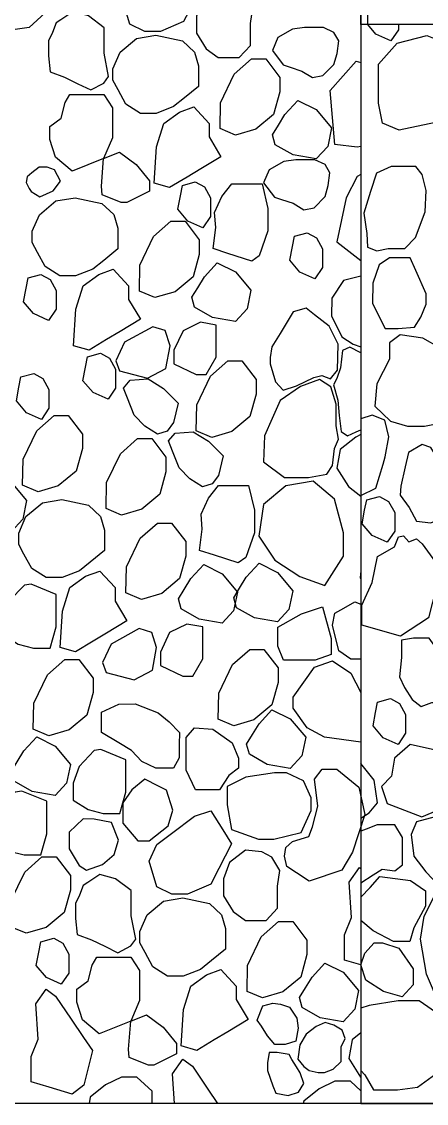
# Model space of a CAD drawing. Header units: millimetres. Extents: x -251401 to 377140, y -30451 to 275830.
# Drawn here: x 338474 to 339457, y -2940 to -313 of the extents above; entities that cross this region are included whole.
import ezdxf

# ---------------------------------------------------------------- set-up
doc = ezdxf.new("R2010")
doc.units = ezdxf.units.MM
for name, color, linetype in [('0-S3', 3, 'Continuous'), ('0-S8', 8, 'Continuous'), ('A-WALL', 4, 'Continuous')]:
    doc.layers.add(name, color=color, linetype=linetype)

# ---------------------------------------------------------------- blocks, each defined once
blk = doc.blocks.new('H24H24H24')
at = {"layer": '0-S8', "color": 8}
for points in [[(5042.7, 2605.7), (5031.6, 2736.9), (5094.7, 2808.6), (5180.1, 2781.4), (5207.4, 2751.7), (5230.6, 2711.6), (5242.8, 2657.7), (5194, 2613.4), (5096.6, 2599.5)], [(5439, 2621.2), (5420.4, 2683.7), (5439, 2724.2), (5474.4, 2750.8), (5530.4, 2792.9), (5569.6, 2806.1), (5598.9, 2759.7), (5620.3, 2725.8), (5589.1, 2665.4), (5569.6, 2627.5), (5513.4, 2603.6), (5475.2, 2603.6)], [(5653.8, 2710.3), (5615, 2680.6), (5600.7, 2640.7), (5600.7, 2599.1), (5624.1, 2560.9), (5653.8, 2539.8), (5704.6, 2539.8), (5731.9, 2569.5), (5731.9, 2623.1), (5737.6, 2660.7), (5718.2, 2693.2), (5693.7, 2706.3)], [(5250.8, 2600.9), (5241.1, 2580.8), (5241.1, 2543.9), (5245, 2505.1), (5280, 2492.2), (5312.3, 2476.6), (5344.3, 2461.3), (5375.8, 2477.9), (5387.4, 2494.1), (5376.4, 2551.1), (5376.4, 2575.6), (5376.4, 2612.5), (5338.2, 2641), (5300.7, 2651.3), (5270.9, 2631.9), (5259.8, 2624.7)], [(5834.3, 2608.9), (5798.7, 2588.6), (5785.2, 2556.9), (5811.2, 2522.2), (5828.5, 2516.4), (5856.6, 2507.1), (5882.5, 2491.4), (5907.5, 2496.2), (5934.5, 2523.2), (5942.2, 2550.1), (5946.1, 2580.9), (5934.5, 2601.2), (5909.5, 2612.7), (5863.2, 2612.7)], [(5415, 2552.9), (5455, 2586.2), (5501.9, 2594.2), (5566.9, 2580.5), (5595.8, 2553), (5605.9, 2519.8), (5605.9, 2470), (5571.3, 2441.9), (5545.3, 2420.8), (5502.7, 2404.4), (5464.4, 2404.4), (5429, 2426.7), (5410.2, 2461.4), (5397.4, 2485), (5397.4, 2512.6)], [(5659, 2430.4), (5692.5, 2499.9), (5734.3, 2536.9), (5768.8, 2536.9), (5803.4, 2491.9), (5803.4, 2456.6), (5788.1, 2401.9), (5744.7, 2365.8), (5695.7, 2351.3), (5657.9, 2367.4)], [(5293.2, 2450.2), (5375.9, 2450.2), (5396.6, 2417.7), (5396.6, 2345.4), (5375.2, 2294.8), (5298.7, 2264.2), (5258.5, 2298.5), (5244.7, 2340.7), (5244.7, 2372.8), (5271.7, 2393.2), (5281.9, 2431.1)], [(5497.9, 2234.7), (5503.5, 2323.1), (5521.2, 2380.1), (5559.8, 2407.4), (5594.3, 2420.2), (5631.3, 2380.1), (5631.3, 2347.2), (5660.2, 2299), (5611, 2269.4), (5578, 2249.6), (5535.6, 2224.1)], [(5847, 2436), (5891.5, 2413.7), (5928.9, 2369.2), (5919.4, 2323.9), (5891.5, 2293.7), (5835.3, 2303.4), (5792.1, 2328.1), (5785.4, 2352.4), (5799.6, 2375.6), (5815.7, 2402.1)], [(5370, 2227.3), (5375.2, 2294.8), (5413.9, 2310.3), (5454.4, 2280.3), (5486.5, 2241), (5486.5, 2215.3), (5431.9, 2188), (5418.2, 2188), (5371.6, 2206.4)], [(5813, 2287.9), (5777.3, 2267.7), (5763.9, 2235.9), (5789.9, 2201.3), (5807.2, 2195.5), (5835.2, 2186.1), (5861.2, 2170.4), (5886.2, 2175.3), (5913.2, 2202.2), (5920.9, 2229.2), (5924.8, 2260), (5913.2, 2280.2), (5888.1, 2291.8), (5841.9, 2291.8)], [(5220.6, 2202.1), (5252.5, 2216.7), (5270.2, 2240.2), (5256.2, 2267.1), (5238.3, 2273.9), (5218.8, 2273.9), (5200.8, 2260), (5189.7, 2250.1), (5187.2, 2236.5), (5194, 2221.9), (5199, 2214.8)], [(5597.9, 2238), (5619.9, 2226), (5634.6, 2199.3), (5634.6, 2153.7), (5616.3, 2126.5), (5580.1, 2142.7), (5555.5, 2171.5), (5561.8, 2204.5), (5566.6, 2229.7)], [(5647.4, 2127.5), (5644.5, 2164.1), (5662.4, 2202.7), (5686.8, 2233.5), (5714.1, 2233.5), (5759.9, 2233.5), (5774.3, 2173.4), (5774.3, 2118.9), (5752.8, 2058.7), (5734.8, 2045.8), (5676.8, 2064.5), (5641, 2075.9)], [(5219.2, 2158.4), (5259.2, 2191.8), (5306.1, 2199.7), (5371.1, 2186), (5400, 2158.6), (5410.1, 2125.4), (5410.1, 2075.6), (5375.4, 2047.4), (5349.4, 2026.3), (5306.8, 2009.9), (5268.6, 2009.9), (5233.2, 2032.3), (5214.4, 2066.9), (5201.6, 2090.6), (5201.6, 2118.1)], [(5463.1, 2035.9), (5496.6, 2105.5), (5538.4, 2142.4), (5573, 2142.4), (5607.6, 2097.4), (5607.6, 2062.1), (5592.3, 2007.5), (5548.9, 1971.3), (5499.9, 1956.9), (5462.1, 1972.9)], [(5869.9, 2114.4), (5891.9, 2102.4), (5906.6, 2075.6), (5906.6, 2030.1), (5888.2, 2002.9), (5852, 2019.1), (5827.4, 2047.9), (5833.7, 2080.9), (5838.5, 2106.1)], [(5302, 1840.2), (5307.7, 1928.6), (5325.4, 1985.6), (5363.9, 2012.9), (5398.5, 2025.8), (5435.5, 1985.6), (5435.5, 1952.7), (5464.4, 1904.5), (5415.1, 1874.9), (5382.2, 1855.1), (5339.7, 1829.7)], [(5651.2, 2041.5), (5695.7, 2019.3), (5733.1, 1974.7), (5723.6, 1929.4), (5695.7, 1899.2), (5639.5, 1908.9), (5596.3, 1933.6), (5589.6, 1958), (5603.8, 1981.1), (5619.9, 2007.6)], [(5223, 2013.4), (5245, 2001.3), (5259.7, 1974.6), (5259.7, 1929.1), (5241.4, 1901.8), (5205.2, 1918.1), (5180.6, 1946.9), (5186.9, 1979.9), (5191.7, 2005.1)], [(5779.4, 1811.4), (5779.7, 1795.9), (5792.5, 1752.4), (5811.4, 1732.5), (5843.9, 1742.6), (5886.1, 1763.1), (5905.2, 1768), (5926, 1759.5), (5943, 1780.8), (5944.8, 1843.6), (5922.9, 1887.3), (5887.5, 1915.2), (5867.4, 1931.1), (5835.9, 1922.3), (5803.6, 1869.9), (5783.6, 1837.6)], [(5610.3, 1897), (5568.1, 1876.3), (5546, 1829), (5546, 1796.3), (5600.2, 1770.5), (5624.2, 1770.5), (5648.7, 1812.7), (5648.7, 1860.5), (5648.7, 1890.1)], [(5494.4, 1886.3), (5426.3, 1848.6), (5404.9, 1803.2), (5413.7, 1779.3), (5481.8, 1761.7), (5526.5, 1785), (5536.6, 1839.7), (5524.6, 1876.9)], [(5367.5, 1821.8), (5389.5, 1809.7), (5404.2, 1783), (5404.2, 1737.4), (5385.9, 1710.2), (5349.7, 1726.4), (5325.1, 1755.2), (5331.4, 1788.2), (5336.2, 1813.4)], [(5601.2, 1696.7), (5634.7, 1766.2), (5676.5, 1803.1), (5711, 1803.1), (5745.6, 1758.1), (5745.6, 1722.8), (5730.3, 1668.2), (5686.9, 1632), (5637.9, 1617.6), (5600.1, 1633.7)], [(5205.8, 1772.8), (5227.8, 1760.7), (5242.5, 1734), (5242.5, 1688.5), (5224.1, 1661.2), (5188, 1677.5), (5163.3, 1706.3), (5169.6, 1739.3), (5174.4, 1764.5)], [(5439.7, 1756.2), (5483.6, 1759.5), (5520.3, 1736.5), (5556.5, 1700.9), (5545, 1653.3), (5529.6, 1633), (5506.1, 1625.3), (5475.4, 1645), (5449.1, 1671.9), (5433.2, 1712.4), (5423.4, 1737.3)], [(5763.4, 1557.8), (5814.9, 1520.5), (5872.7, 1520.5), (5917.5, 1528), (5931.2, 1549.1), (5936.3, 1590.3), (5945.7, 1613), (5939.9, 1645.5), (5939.9, 1698.1), (5926.9, 1740.4), (5899.9, 1758), (5853.6, 1740.8), (5803.9, 1707.1), (5784.6, 1663.6), (5766, 1621.4)], [(5179.5, 1564.3), (5213, 1633.8), (5254.8, 1670.7), (5289.3, 1670.7), (5323.9, 1625.7), (5323.9, 1590.4), (5308.6, 1535.8), (5265.2, 1499.6), (5216.2, 1485.2), (5178.4, 1501.2)], [(5549.1, 1628), (5593, 1631.3), (5629.7, 1608.3), (5665.9, 1572.7), (5654.4, 1525.1), (5639, 1504.8), (5615.5, 1497.1), (5584.8, 1516.8), (5558.4, 1543.7), (5542.6, 1584.2), (5532.8, 1609.1)], [(5382.3, 1508.1), (5415.8, 1577.6), (5457.6, 1614.5), (5492.1, 1614.5), (5526.7, 1569.6), (5526.7, 1534.2), (5511.4, 1479.6), (5468, 1443.5), (5419, 1429), (5381.2, 1445.1)], [(5106.3, 1530.8), (5150.9, 1508.5), (5188.3, 1464), (5178.7, 1418.7), (5150.9, 1388.4), (5094.7, 1398.1), (5051.5, 1422.9), (5044.8, 1447.2), (5058.9, 1470.4), (5075.1, 1496.9)], [(5614.8, 1394.7), (5611.9, 1431.2), (5629.8, 1469.9), (5654.2, 1500.7), (5681.5, 1500.7), (5727.3, 1500.7), (5741.7, 1440.5), (5741.7, 1386.1), (5720.2, 1325.9), (5702.2, 1313), (5644.2, 1331.6), (5608.4, 1343.1)], [(5912.4, 1257.8), (5957.7, 1329.4), (5957.7, 1385.6), (5936, 1467.4), (5884.2, 1510.8), (5817.7, 1500), (5763.4, 1454.6), (5752.5, 1377.3), (5790.9, 1319.2), (5851.6, 1279.5)], [(5186.6, 1425.6), (5226.6, 1458.9), (5273.5, 1466.9), (5338.5, 1453.1), (5367.4, 1425.7), (5377.5, 1392.5), (5377.5, 1342.7), (5342.8, 1314.6), (5316.8, 1293.4), (5274.2, 1277), (5236, 1277), (5200.6, 1299.4), (5181.8, 1334), (5169, 1357.7), (5169, 1385.3)], [(5430.5, 1303.1), (5464, 1372.6), (5505.8, 1409.5), (5540.4, 1409.5), (5575, 1364.6), (5575, 1329.2), (5559.7, 1274.6), (5516.3, 1238.5), (5467.3, 1224), (5429.5, 1240.1)], [(5269.4, 1107.4), (5275.1, 1195.7), (5292.8, 1252.8), (5331.3, 1280.1), (5365.9, 1292.9), (5402.9, 1252.8), (5402.9, 1219.8), (5431.8, 1171.6), (5382.5, 1142.1), (5349.6, 1122.3), (5307.1, 1096.8)], [(5618.6, 1308.7), (5663.1, 1286.4), (5700.5, 1241.9), (5691, 1196.6), (5663.1, 1166.3), (5606.9, 1176), (5563.7, 1200.8), (5557, 1225.1), (5571.2, 1248.3), (5587.3, 1274.7)], [(5752.9, 1311.8), (5797.5, 1289.5), (5834.9, 1245), (5825.3, 1199.7), (5797.5, 1169.5), (5741.3, 1179.1), (5698.1, 1203.9), (5691.4, 1228.2), (5705.5, 1251.4), (5721.7, 1277.9)], [(5183.1, 1258.5), (5146.2, 1220.2), (5131.7, 1179.7), (5131.7, 1137.7), (5167.9, 1115.3), (5204.8, 1105.9), (5245.4, 1105.9), (5259.9, 1157.2), (5259.9, 1207.2), (5259.9, 1236.1), (5199, 1260.7)], [(5906.4, 1206.2), (5928, 1129.2), (5928, 1090.2), (5889, 1076.4), (5812, 1076.4), (5798.1, 1110.1), (5798.1, 1156.8), (5856.1, 1188.8)], [(5577.7, 1164.2), (5535.5, 1143.4), (5513.4, 1096.2), (5513.4, 1063.4), (5567.6, 1037.6), (5591.6, 1037.6), (5616.1, 1079.8), (5616.1, 1127.7), (5616.1, 1157.3)], [(5461.8, 1153.5), (5393.7, 1115.7), (5372.3, 1070.4), (5381.1, 1046.4), (5449.2, 1028.8), (5493.9, 1052.1), (5504, 1106.9), (5492, 1144)], [(5205.4, 971.6), (5238.9, 1041.1), (5280.7, 1078.1), (5315.3, 1078.1), (5349.8, 1033.1), (5349.8, 997.8), (5334.6, 943.2), (5291.2, 907), (5242.1, 892.6), (5204.4, 908.6)], [(5654.7, 996.2), (5688.2, 1065.7), (5730, 1102.7), (5764.5, 1102.7), (5799.1, 1057.7), (5799.1, 1022.4), (5783.8, 967.8), (5740.4, 931.6), (5691.4, 917.2), (5653.6, 933.2)], [(5412.3, 969.9), (5452.1, 970.4), (5507.3, 948.8), (5534.6, 926.7), (5559.7, 900.5), (5558.5, 871.5), (5558.5, 839.1), (5544.9, 814.1), (5502.2, 814.1), (5468.1, 830.6), (5443, 857.3), (5412.3, 875.5), (5370.1, 900.5), (5370.1, 927.8), (5370.1, 950)], [(5784, 955.9), (5828.6, 933.6), (5866, 889.1), (5856.4, 843.7), (5828.6, 813.5), (5772.4, 823.2), (5729.1, 848), (5722.4, 872.3), (5736.6, 895.5), (5752.7, 921.9)], [(5640.7, 909.1), (5687.5, 875.3), (5702.7, 838.6), (5702.7, 814.1), (5679.6, 796.1), (5656.5, 761.5), (5613.3, 761.5), (5598.2, 761.5), (5575.9, 809), (5575.9, 848.6), (5575.9, 889), (5596, 912)], [(5213, 890.2), (5257.6, 867.9), (5295, 823.4), (5285.4, 778.1), (5257.6, 747.8), (5201.4, 757.5), (5158.1, 782.3), (5151.5, 806.6), (5165.6, 829.8), (5181.7, 856.2)], [(5352.5, 856.9), (5315.6, 818.5), (5301.1, 778), (5301.1, 736.1), (5337.3, 713.6), (5374.2, 704.2), (5414.8, 704.2), (5429.3, 755.6), (5429.3, 805.5), (5429.3, 834.5), (5368.5, 859.1)], [(5720.7, 792.3), (5675.3, 770), (5675.3, 724.7), (5686.1, 664.9), (5751, 641.9), (5788.4, 641.9), (5854.7, 657.7), (5879.2, 711), (5879.2, 741.9), (5860.5, 783.7), (5819.4, 802.4), (5790.6, 802.4)], [(5814.3, 600.7), (5817.9, 621.2), (5834.2, 636.1), (5873.9, 647.8), (5882.8, 671.6), (5895.7, 722), (5887.2, 787.8), (5905.9, 811.6), (5941.7, 811.6), (5995, 767.9), (6009.8, 701.6), (5979.7, 610.2), (5953.6, 566.6), (5874.7, 539.3), (5843.5, 559.8), (5819.8, 575.3)], [(5475.6, 787.4), (5443.8, 761.4), (5422, 729.9), (5422, 680.3), (5458.2, 637.6), (5485.8, 637.6), (5532.1, 673.8), (5543, 712.2), (5527.7, 760.7), (5508.2, 770.1)], [(5160.7, 756), (5123.7, 717.7), (5109.2, 677.2), (5109.2, 635.2), (5145.4, 612.8), (5182.4, 603.4), (5222.9, 603.4), (5237.4, 654.7), (5237.4, 704.7), (5237.4, 733.6), (5176.6, 758.2)], [(5504.7, 525.9), (5486.1, 588.4), (5504.7, 628.9), (5540.1, 655.5), (5596.1, 697.7), (5635.3, 710.8), (5664.6, 664.5), (5686, 630.5), (5654.8, 570.1), (5635.2, 532.3), (5579.1, 508.3), (5540.9, 508.3)], [(5325.4, 691.1), (5291.6, 659), (5291.6, 618.3), (5315.6, 577.6), (5334, 566.2), (5372.4, 580.5), (5401.1, 604.5), (5411.4, 639.5), (5394.2, 681.9), (5352.3, 690.5)], [(5719.5, 615), (5680.7, 585.4), (5666.4, 545.4), (5666.4, 503.8), (5689.8, 465.6), (5719.5, 444.5), (5770.2, 444.5), (5797.6, 474.2), (5797.6, 527.8), (5803.3, 565.4), (5783.9, 597.9), (5759.4, 611)], [(5150, 492), (5183.5, 561.5), (5225.3, 598.5), (5259.9, 598.5), (5294.4, 553.5), (5294.4, 518.2), (5279.1, 463.6), (5235.7, 427.4), (5186.7, 413), (5148.9, 429)], [(5316.5, 505.6), (5306.8, 485.5), (5306.8, 448.7), (5310.7, 409.8), (5345.6, 396.9), (5378, 381.4), (5410, 366), (5441.5, 382.7), (5453.1, 398.8), (5442.1, 455.8), (5442.1, 480.4), (5442.1, 517.2), (5403.9, 545.7), (5366.4, 556.1), (5336.6, 536.7), (5325.5, 529.4)], [(5480.7, 457.6), (5520.7, 491), (5567.6, 498.9), (5632.6, 485.2), (5661.5, 457.8), (5671.6, 424.6), (5671.6, 374.8), (5637, 346.6), (5610.9, 325.5), (5568.4, 309.1), (5530.1, 309.1), (5494.7, 331.4), (5475.9, 366.1), (5463.1, 389.8), (5463.1, 417.3)], [(5724.7, 335.1), (5758.2, 404.6), (5800, 441.6), (5834.5, 441.6), (5869.1, 396.6), (5869.1, 361.3), (5853.8, 306.7), (5810.4, 270.5), (5761.4, 256.1), (5723.6, 272.1)], [(5254, 401), (5276, 388.9), (5290.7, 362.2), (5290.7, 316.6), (5272.4, 289.4), (5236.2, 305.7), (5211.6, 334.5), (5217.9, 367.5), (5222.7, 392.7)], [(5358.9, 354.9), (5441.6, 354.9), (5462.3, 322.5), (5462.3, 250.1), (5440.9, 199.5), (5364.3, 168.9), (5324.2, 203.2), (5310.4, 245.5), (5310.4, 277.5), (5337.4, 298), (5347.6, 335.9)], [(5563.6, 139.4), (5569.2, 227.8), (5586.9, 284.8), (5625.4, 312.1), (5660, 325), (5697, 284.8), (5697, 251.9), (5725.9, 203.7), (5676.6, 174.1), (5643.7, 154.3), (5601.3, 128.8)], [(5912.7, 340.7), (5957.2, 318.5), (5994.6, 273.9), (5985.1, 228.6), (5957.2, 198.4), (5901, 208.1), (5857.8, 232.8), (5851.1, 257.2), (5865.3, 280.3), (5881.4, 306.8)], [(5235.4, 277.2), (5258.6, 260.3), (5296.5, 204.6), (5326.6, 160.3), (5348.4, 128.2), (5327.1, 44.6), (5298.6, 22.5), (5242.8, 39.3), (5199.5, 52.4), (5199.6, 114), (5216.5, 156.1), (5210.2, 241.6)], [(5762.1, 236.8), (5786.4, 243.7), (5804.8, 241), (5826.4, 233.7), (5844.3, 207.3), (5848, 182.6), (5841.7, 151), (5816.4, 142.6), (5791.1, 142.6), (5773.2, 164.1), (5758.4, 187.3), (5748.4, 202.1)], [(5435.7, 132), (5440.9, 199.5), (5479.6, 215), (5520, 185), (5552.2, 145.7), (5552.2, 120), (5497.5, 92.7), (5483.9, 92.7), (5437.3, 111.1)], [(5891.3, 186.9), (5867.4, 168.1), (5852, 141.8), (5846.9, 107.5), (5861.2, 89.9), (5874.5, 79.9), (5896.3, 75.3), (5911.3, 75.3), (5933.1, 83.3), (5952.3, 101.6), (5951.9, 128.4), (5951.9, 137.6), (5961.9, 157.2), (5954.8, 178.1), (5934.3, 189.8), (5913.4, 196.1)], [(5777.5, 123.5), (5773.4, 98.4), (5773.4, 79.9), (5786, 42.7), (5793.3, 24.6), (5823.6, 19), (5848.8, 27.2), (5861.3, 48.2), (5852.8, 74), (5843.6, 88.8), (5832.6, 106.3), (5826.2, 118.7), (5797, 123.9)]]:
    blk.add_lwpolyline(points, close=True, dxfattribs=at)
for points in [[(6000, 2323.7), (5990.7, 2322.3), (5936.8, 2328.6), (5925.7, 2459.8), (5988.8, 2531.5), (6000, 2527.9)], [(6000, 2256.3), (5990.6, 2251.2), (5964, 2199.1), (5941.8, 2092.6), (6000, 2047.3)], [(6000, 2008.8), (5957.7, 1998.9), (5929.1, 1955.7), (5928.3, 1912.5), (5953.5, 1861.6), (5981.6, 1843.9), (6000, 1837.2)], [(6000, 1823.2), (5973.3, 1837), (5955.7, 1828.2), (5950.8, 1786.8), (5941.8, 1760.5), (5933.4, 1745.2), (5943.7, 1707.6), (5947.2, 1670.9), (5952.3, 1631.8), (5967.7, 1621.7), (5988.2, 1630.9), (6000, 1636.2)], [(6000, 1624.4), (5987.5, 1618.3), (5950, 1588.4), (5941.4, 1542.4), (5969.7, 1497.9), (6000, 1474.6)], [(6000, 1292.3), (5997.9, 1277.6), (6000, 1273.3)], [(6000, 1079), (5975.6, 1079), (5946.2, 1098.9), (5930.8, 1161.8), (5936.8, 1190.4), (5958.3, 1202.7), (5985.1, 1218.3), (6000, 1212.3)], [(6000, 877.1), (5911.6, 889.2), (5869.9, 912.2), (5835.8, 959.5), (5835.8, 986.9), (5887.4, 1059.4), (5931.4, 1074.8), (5975.3, 1045.1), (6000, 998.3)], [(6000, 336.1), (5960.5, 348), (5960.6, 409.7), (5977.5, 451.8), (5971.2, 537.2), (5996.4, 572.8), (6000, 570.3)], [(6000, 171.2), (5979.2, 154.6), (5970.6, 108.6), (5998.9, 64), (6000, 63.2)], [(5547.6, 0), (5542.3, 71.6), (5567.5, 107.2), (5590.7, 90.3), (5628.6, 34.6), (5652.1, 0)], [(5493.5, 0), (5493.5, 29.4), (5456, 63.8), (5418.6, 63.8), (5380.1, 45.1), (5342.7, 15.3), (5339.8, 0)], [(6000, 30.4), (5974.6, 53.8), (5937.1, 53.8), (5898.7, 35), (5861.2, 5.2), (5860.2, 0)]]:
    blk.add_lwpolyline(points, dxfattribs=at)
blk = doc.blocks.new('H2H2H24HGGHH')
at = {"layer": '0-S8', "color": 8}
for points in [[(91, 2620), (91, 2607.8), (72.6, 2580.6), (36.5, 2596.8), (16.7, 2620)], [(0, 1476.4), (36.5, 1494.4), (53.8, 1552.1), (58.7, 1570.7), (68, 1618.5), (58.5, 1659.3), (27.2, 1671.6), (0, 1662.2)], [(0, 692.5), (19.8, 705.8), (40.7, 730.2), (32.2, 785), (0, 825.6)], [(0, 535.8), (30, 554.9), (51.8, 568.8), (82.2, 564.8), (100.8, 579.3), (100.8, 611.8), (100.8, 646), (82.8, 676.8), (39.9, 676.8), (12.6, 666.3), (0, 661.4)], [(0, 500.6), (22.9, 524.5), (46, 550.8), (120.5, 541.7), (156.9, 516.5), (156.9, 478.6), (128.5, 426), (118.9, 392.8), (79.2, 392.8), (29.9, 419), (0, 443.8)], [(0, 79.7), (9.8, 69), (30.4, 32.6), (89.1, 32.6), (137.9, 39), (190.8, 77.8), (231, 107.2), (237.8, 167.7), (192, 214), (141.5, 249.3), (90.3, 249.3), (20.4, 237.5), (0, 231)], [(24.8, 0), (0, 0)]]:
    blk.add_lwpolyline(points, dxfattribs=at)
for points in [[(192.3, 2581), (224.5, 2533.5), (200, 2459.2), (200, 2412.1), (181.5, 2382.3), (93.2, 2363.8), (52.7, 2381.1), (43.1, 2429.4), (43.1, 2524.2), (88.5, 2575.4), (160.6, 2593.3)], [(14.5, 2112.9), (16.3, 2079.8), (38.8, 2070.9), (65.9, 2076.5), (107, 2076.5), (132.3, 2102.7), (155.9, 2165.2), (158.7, 2217.4), (148.7, 2256.3), (133.3, 2275.2), (73.7, 2275.2), (37.7, 2259.3), (23.5, 2214.4), (7, 2162.2)], [(28.3, 1942.4), (59.2, 1881.9), (90.6, 1881.9), (130.3, 1884.9), (145.3, 1909.9), (158.7, 1941.5), (158.7, 1966.1), (133.5, 2022.6), (119.6, 2053.7), (69.7, 2053.7), (44.4, 2036.7), (28.9, 1992.2)], [(34.3, 1693.5), (71.6, 1657.1), (113, 1644.4), (154.5, 1644.4), (202.8, 1654.6), (239.2, 1672.3), (249.8, 1684.9), (249.8, 1706.3), (227.2, 1736.6), (227.2, 1772.3), (193.5, 1834.2), (150.7, 1858.2), (95.2, 1866.3), (69.8, 1846.9), (69.8, 1807.5), (39, 1748)], [(134.7, 1414.2), (169.7, 1410.2), (189.9, 1418.5), (216.9, 1474.4), (213.8, 1500.6), (198.4, 1535.9), (188.9, 1563.2), (170.2, 1592.9), (148.7, 1600.6), (115.9, 1581.2), (107.8, 1546.1), (96.7, 1498.9), (95.2, 1477.4), (117.4, 1447.6)], [(45.4, 1474.2), (67.4, 1462.2), (82.1, 1435.5), (82.1, 1389.9), (63.8, 1362.7), (27.6, 1378.9), (3, 1407.7), (9.2, 1440.7), (14.1, 1465.9)], [(103.3, 1378.1), (116.3, 1363.6), (134.8, 1371.4), (148.9, 1359), (194, 1296.4), (164.3, 1179.4), (96.6, 1134.5), (2.2, 1161.7), (2.2, 1209.7), (27.6, 1265.4), (40.2, 1328), (81.4, 1352.1), (91.6, 1376.2)], [(106, 1010), (124.3, 980.7), (146.6, 963.7), (172, 973.5), (206.7, 973.5), (221.7, 992.4), (230.2, 1040.8), (165.5, 1129.6), (127.6, 1129.6), (98.8, 1125), (98.8, 1083.2), (93.9, 1035.7)], [(72, 983.1), (94, 971.1), (108.7, 944.4), (108.7, 898.8), (90.4, 871.6), (54.2, 887.8), (29.6, 916.6), (35.9, 949.6), (40.7, 974.8)], [(147.8, 696.1), (207.8, 721), (227.5, 778.9), (245.4, 810.2), (195.7, 854.8), (119.8, 871.4), (81.5, 838.2), (74.5, 794.9), (50.3, 770), (63.7, 728)], [(190.5, 528.2), (238.1, 552), (273.9, 568.6), (291.9, 609.4), (295.6, 645.2), (250.5, 682.1), (205, 702.7), (135.5, 684), (122.1, 653.3), (128.8, 600.7), (157.5, 562.3)], [(177.7, 502.4), (209.1, 524.7), (258.6, 538), (289.4, 501.8), (289.4, 431.2), (323.8, 408.3), (367.6, 379.1), (367.6, 317.1), (332.9, 261), (261.6, 234.5), (190.4, 241.7), (159.6, 314.1), (144.5, 398.6), (153.5, 454.7)], [(9.4, 364.4), (32.4, 390.3), (52.5, 390.3), (92.5, 377), (127.2, 326.5), (127.2, 288), (100, 258.8), (55.2, 271.3), (12.4, 298.9), (-0.1, 336.4)]]:
    blk.add_lwpolyline(points, close=True, dxfattribs=at)

msp = doc.modelspace()

# ---------------------------------------------------------------- hatches: boundary and pattern name
at = {"layer": '0-S8'}
h = msp.add_hatch(dxfattribs=at)
h.set_pattern_fill('GOST_WOOD', color=8, scale=50, angle=350)
h.set_pattern_definition([(80, (-2485.5, 0), (295.44233, -52.09445), [500, -100]), (80, (-2404.38, -115.85), (295.44233, -52.09445), [300, -75, 150, -75]), (80, (-2331.95, -280.93), (295.44233, -52.09445), [500, -100])])
edge = h.paths.add_edge_path()
edge.add_line((339297.5, 59.856), (342500.442, -280.256))
edge.add_arc((342498.33, -300.144), 20, -90, 83.93863, ccw=False)
edge.add_line((342498.33, -320.144), (339297.5, -320.144))
edge.add_line((339297.5, -320.144), (339297.5, 59.856))
h = msp.add_hatch(dxfattribs=at)
h.set_pattern_fill('GOST_WOOD', color=8, scale=50)
h.set_pattern_definition([(90, (-2485.5, 0), (300, -2e-14), [500, -100]), (90, (-2385.5, -100), (300, -2e-14), [300, -75, 150, -75]), (90, (-2285.5, -250), (300, -2e-14), [500, -100])])
edge = h.paths.add_edge_path()
edge.add_line((339297.5, 59.856), (342500.442, -280.256))
edge.add_arc((342498.33, -300.144), 20, -90, 83.93863, ccw=False)
edge.add_line((342498.33, -320.144), (339297.5, -320.144))
edge.add_line((339297.5, -320.144), (339297.5, 59.856))

# ---------------------------------------------------------------- linework, layer by layer
at = {"layer": '0-S3', "color": 3}
msp.add_line((377139.5, -2940.144), (-19812.5, -2940.144), dxfattribs=at)
at = {"layer": 'A-WALL'}
for points in [[(333297.5, 959.856), (333697.5, 959.856), (335897.5, 2659.856), (335897.5, 3059.856), (336697.5, 3059.856), (336697.5, 2659.856), (338897.5, 959.856), (339297.5, 959.856), (339297.5, -2940.144), (333297.5, -2940.144)], [(342297.5, -320.144), (339297.5, -320.144), (339297.5, -2940.144), (342297.5, -2940.144)]]:
    msp.add_lwpolyline(points, close=True, dxfattribs=at)
at = {"layer": 'A-WALL', "color": 3}
msp.add_lwpolyline([(339297.5, 59.856), (342500.442, -280.256, -0.94845577), (342498.33, -320.144), (339297.5, -320.144)], format="xyb", close=True, dxfattribs=at)

# ---------------------------------------------------------------- block references
at = {"layer": 'A-WALL'}
for name, p in [('H24H24H24', (333297.5, -2940.144)), ('H2H2H24HGGHH', (339297.5, -2940.144))]:
    msp.add_blockref(name, p, dxfattribs=at)

doc.saveas('drawing.dxf')
